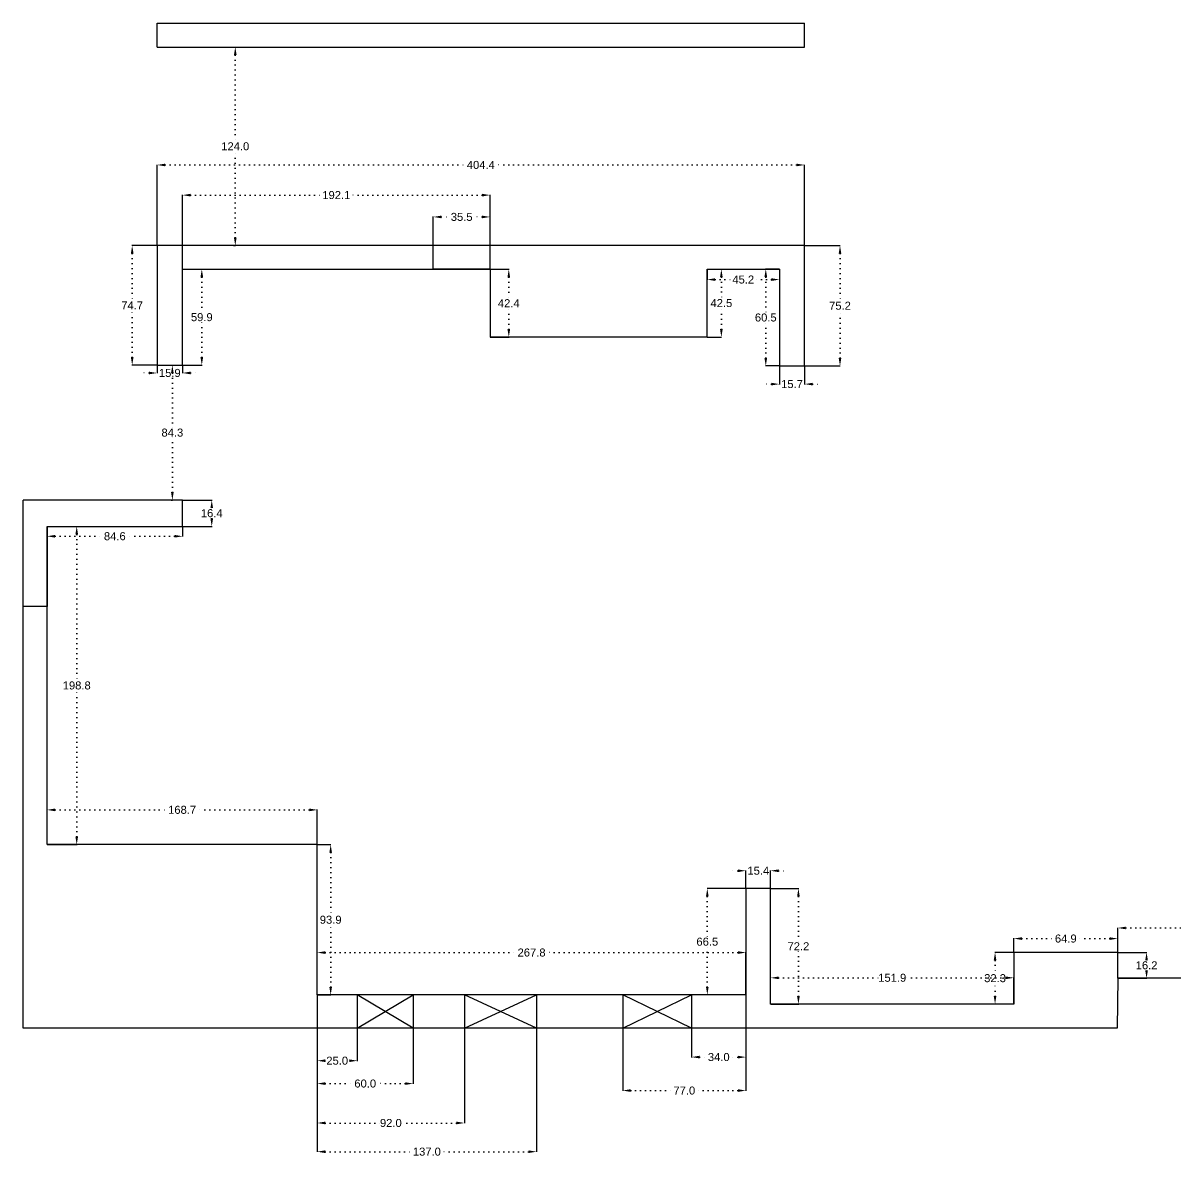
# Model space of a CAD drawing. Header units: inches. Extents: x 187 to 6023, y -2277 to 3057.
# Drawn here: x 1845 to 2565, y -841 to -133 of the extents above; entities that cross this region are included whole.
import ezdxf

# ---------------------------------------------------------------- set-up
doc = ezdxf.new("R2010")
doc.units = ezdxf.units.IN
doc.header["$MEASUREMENT"] = 0
doc.linetypes.add('ACAD_ISO07W100', pattern=[3, 0, -3])
doc.styles.get("Standard").update_dxf_attribs({"font": 'arial.ttf'})
doc.dimstyles.get("Standard").update_dxf_attribs({"dimtxt": 5, "dimasz": 5, "dimexe": 0.18, "dimexo": 0.0625, "dimgap": 0.09, "dimtad": 0, "dimtih": 1, "dimtoh": 1, "dimdec": 1, "dimzin": 0, "dimdsep": 46, "dimtxsty": 'Standard', "dimcen": 0.09, "dimadec": 0, "dimazin": 0, "dimtfac": 1, "dimtdec": 1, "dimtofl": 0, "dimtmove": 0, "dimatfit": 3, "dimfxl": 1, "dimtolj": 1, "dimtzin": 0, "dimarcsym": 0})

# ---------------------------------------------------------------- blocks, each defined once
blk = doc.blocks.new('*D1')
at = {"color": 0, "lineweight": -2, "transparency": 16777216}
for p, q in [((2333.59, -271.54), (2355.84, -271.54)), ((2333.59, -346.74), (2355.84, -346.74))]:
    blk.add_line(p, q, dxfattribs=at)
at = {"color": 0, "linetype": 'ACAD_ISO07W100', "lineweight": -2, "transparency": 16777216}
for p, q in [((2355.66, -276.54), (2355.66, -306.5)), ((2355.66, -341.74), (2355.66, -311.79))]:
    blk.add_line(p, q, dxfattribs=at)
at = {"color": 0, "transparency": 16777216}
for points in [[(2354.83, -276.54), (2356.49, -276.54), (2355.66, -271.54)], [(2354.83, -341.74), (2356.49, -341.74), (2355.66, -346.74)]]:
    blk.add_solid(points, dxfattribs=at)
at = {"layer": 'Defpoints', "color": 0, "transparency": 16777216}
for p in [(2333.53, -271.54), (2333.53, -346.74), (2355.66, -346.74)]:
    blk.add_point(p, dxfattribs=at)
at = {"color": 0, "transparency": 16777216, "insert": (2355.66, -309.14), "char_height": 5, "attachment_point": 5}
blk.add_mtext('\\A1;75.2', dxfattribs=at)
blk = doc.blocks.new('*D2')
at = {"color": 0, "lineweight": -2, "transparency": 16777216}
for p, q in [((2317.83, -346.8), (2317.83, -358.26)), ((2333.53, -346.8), (2333.53, -358.26))]:
    blk.add_line(p, q, dxfattribs=at)
at = {"color": 0, "linetype": 'ACAD_ISO07W100', "lineweight": -2, "transparency": 16777216}
for p, q in [((2312.83, -358.08), (2307.83, -358.08)), ((2338.53, -358.08), (2343.53, -358.08))]:
    blk.add_line(p, q, dxfattribs=at)
at = {"color": 0, "transparency": 16777216}
for points in [[(2312.83, -357.24), (2312.83, -358.91), (2317.83, -358.08)], [(2338.53, -357.24), (2338.53, -358.91), (2333.53, -358.08)]]:
    blk.add_solid(points, dxfattribs=at)
at = {"layer": 'Defpoints', "color": 0, "transparency": 16777216}
for p in [(2317.83, -346.74), (2333.53, -346.74), (2333.53, -358.08)]:
    blk.add_point(p, dxfattribs=at)
at = {"color": 0, "transparency": 16777216, "insert": (2325.68, -358.08), "char_height": 5, "attachment_point": 5}
blk.add_mtext('\\A1;15.7', dxfattribs=at)
blk = doc.blocks.new('*D3')
at = {"color": 0, "lineweight": -2, "transparency": 16777216}
for p, q in [((2317.77, -286.24), (2309.12, -286.24)), ((2317.77, -346.74), (2309.12, -346.74))]:
    blk.add_line(p, q, dxfattribs=at)
at = {"color": 0, "linetype": 'ACAD_ISO07W100', "lineweight": -2, "transparency": 16777216}
for p, q in [((2309.3, -291.24), (2309.3, -313.85)), ((2309.3, -341.74), (2309.3, -319.14))]:
    blk.add_line(p, q, dxfattribs=at)
at = {"color": 0, "transparency": 16777216}
for points in [[(2308.47, -291.24), (2310.13, -291.24), (2309.3, -286.24)], [(2308.47, -341.74), (2310.13, -341.74), (2309.3, -346.74)]]:
    blk.add_solid(points, dxfattribs=at)
at = {"layer": 'Defpoints', "color": 0, "transparency": 16777216}
for p in [(2317.83, -286.24), (2309.3, -346.74), (2317.83, -346.74)]:
    blk.add_point(p, dxfattribs=at)
at = {"color": 0, "transparency": 16777216, "insert": (2309.3, -316.49), "char_height": 5, "attachment_point": 5}
blk.add_mtext('\\A1;60.5', dxfattribs=at)
blk = doc.blocks.new('*D4')
at = {"color": 0, "lineweight": -2, "transparency": 16777216}
for p, q in [((2272.63, -286.3), (2272.63, -292.96)), ((2317.83, -286.3), (2317.83, -292.96))]:
    blk.add_line(p, q, dxfattribs=at)
at = {"color": 0, "linetype": 'ACAD_ISO07W100', "lineweight": -2, "transparency": 16777216}
for p, q in [((2277.63, -292.78), (2288.57, -292.78)), ((2312.83, -292.78), (2301.89, -292.78))]:
    blk.add_line(p, q, dxfattribs=at)
at = {"color": 0, "transparency": 16777216}
for points in [[(2277.63, -291.95), (2277.63, -293.62), (2272.63, -292.78)], [(2312.83, -291.95), (2312.83, -293.62), (2317.83, -292.78)]]:
    blk.add_solid(points, dxfattribs=at)
at = {"layer": 'Defpoints', "color": 0, "transparency": 16777216}
for p in [(2272.63, -286.24), (2317.83, -286.24), (2272.63, -292.78)]:
    blk.add_point(p, dxfattribs=at)
at = {"color": 0, "transparency": 16777216, "insert": (2295.23, -292.78), "char_height": 5, "attachment_point": 5}
blk.add_mtext('\\A1;45.2', dxfattribs=at)
blk = doc.blocks.new('*D5')
at = {"color": 0, "lineweight": -2, "transparency": 16777216}
for p, q in [((2272.69, -286.24), (2281.75, -286.24)), ((2272.69, -328.74), (2281.75, -328.74))]:
    blk.add_line(p, q, dxfattribs=at)
at = {"color": 0, "linetype": 'ACAD_ISO07W100', "lineweight": -2, "transparency": 16777216}
for p, q in [((2281.57, -291.24), (2281.57, -304.85)), ((2281.57, -323.74), (2281.57, -310.14))]:
    blk.add_line(p, q, dxfattribs=at)
at = {"color": 0, "transparency": 16777216}
for points in [[(2280.73, -291.24), (2282.4, -291.24), (2281.57, -286.24)], [(2280.73, -323.74), (2282.4, -323.74), (2281.57, -328.74)]]:
    blk.add_solid(points, dxfattribs=at)
at = {"layer": 'Defpoints', "color": 0, "transparency": 16777216}
for p in [(2272.63, -286.24), (2281.57, -286.24), (2272.63, -328.74)]:
    blk.add_point(p, dxfattribs=at)
at = {"color": 0, "transparency": 16777216, "insert": (2281.57, -307.49), "char_height": 5, "attachment_point": 5}
blk.add_mtext('\\A1;42.5', dxfattribs=at)
blk = doc.blocks.new('*D6')
at = {"color": 0, "lineweight": -2, "transparency": 16777216}
for p, q in [((2137.19, -286.34), (2148.98, -286.34)), ((2137.19, -328.74), (2148.98, -328.74))]:
    blk.add_line(p, q, dxfattribs=at)
at = {"color": 0, "linetype": 'ACAD_ISO07W100', "lineweight": -2, "transparency": 16777216}
for p, q in [((2148.8, -291.34), (2148.8, -304.94)), ((2148.8, -323.74), (2148.8, -310.14))]:
    blk.add_line(p, q, dxfattribs=at)
at = {"color": 0, "transparency": 16777216}
for points in [[(2147.96, -291.34), (2149.63, -291.34), (2148.8, -286.34)], [(2147.96, -323.74), (2149.63, -323.74), (2148.8, -328.74)]]:
    blk.add_solid(points, dxfattribs=at)
at = {"layer": 'Defpoints', "color": 0, "transparency": 16777216}
for p in [(2137.13, -286.34), (2148.8, -286.34), (2137.13, -328.74)]:
    blk.add_point(p, dxfattribs=at)
at = {"color": 0, "transparency": 16777216, "insert": (2148.8, -307.54), "char_height": 5, "attachment_point": 5}
blk.add_mtext('\\A1;42.4', dxfattribs=at)
blk = doc.blocks.new('*D7')
at = {"color": 0, "lineweight": -2, "transparency": 16777216}
for p, q in [((2101.63, -286.28), (2101.63, -253.47)), ((2137.13, -286.28), (2137.13, -253.47))]:
    blk.add_line(p, q, dxfattribs=at)
at = {"color": 0, "linetype": 'ACAD_ISO07W100', "lineweight": -2, "transparency": 16777216}
for p, q in [((2106.63, -253.65), (2112.78, -253.65)), ((2132.13, -253.65), (2125.98, -253.65))]:
    blk.add_line(p, q, dxfattribs=at)
at = {"color": 0, "transparency": 16777216}
for points in [[(2106.63, -252.82), (2106.63, -254.48), (2101.63, -253.65)], [(2132.13, -252.82), (2132.13, -254.48), (2137.13, -253.65)]]:
    blk.add_solid(points, dxfattribs=at)
at = {"layer": 'Defpoints', "color": 0, "transparency": 16777216}
for p in [(2137.13, -253.65), (2101.63, -286.34), (2137.13, -286.34)]:
    blk.add_point(p, dxfattribs=at)
at = {"color": 0, "transparency": 16777216, "insert": (2119.38, -253.65), "char_height": 5, "attachment_point": 5}
blk.add_mtext('\\A1;35.5', dxfattribs=at)
blk = doc.blocks.new('*D8')
at = {"color": 0, "lineweight": -2, "transparency": 16777216}
for p, q in [((1945.03, -286.28), (1945.03, -239.84)), ((2137.13, -286.28), (2137.13, -239.84))]:
    blk.add_line(p, q, dxfattribs=at)
at = {"color": 0, "linetype": 'ACAD_ISO07W100', "lineweight": -2, "transparency": 16777216}
for p, q in [((1950.03, -240.02), (2033.27, -240.02)), ((2132.13, -240.02), (2048.89, -240.02))]:
    blk.add_line(p, q, dxfattribs=at)
at = {"color": 0, "transparency": 16777216}
for points in [[(1950.03, -239.19), (1950.03, -240.86), (1945.03, -240.02)], [(2132.13, -239.19), (2132.13, -240.86), (2137.13, -240.02)]]:
    blk.add_solid(points, dxfattribs=at)
at = {"layer": 'Defpoints', "color": 0, "transparency": 16777216}
for p in [(1945.03, -240.02), (1945.03, -286.34), (2137.13, -286.34)]:
    blk.add_point(p, dxfattribs=at)
at = {"color": 0, "transparency": 16777216, "insert": (2041.08, -240.02), "char_height": 5, "attachment_point": 5}
blk.add_mtext('\\A1;192.1', dxfattribs=at)
blk = doc.blocks.new('*D9')
at = {"color": 0, "lineweight": -2, "transparency": 16777216}
for p, q in [((1945.09, -286.34), (1957.24, -286.34)), ((1945.09, -346.24), (1957.24, -346.24))]:
    blk.add_line(p, q, dxfattribs=at)
at = {"color": 0, "linetype": 'ACAD_ISO07W100', "lineweight": -2, "transparency": 16777216}
for p, q in [((1957.06, -291.34), (1957.06, -313.65)), ((1957.06, -341.24), (1957.06, -318.94))]:
    blk.add_line(p, q, dxfattribs=at)
at = {"color": 0, "transparency": 16777216}
for points in [[(1956.23, -291.34), (1957.9, -291.34), (1957.06, -286.34)], [(1956.23, -341.24), (1957.9, -341.24), (1957.06, -346.24)]]:
    blk.add_solid(points, dxfattribs=at)
at = {"layer": 'Defpoints', "color": 0, "transparency": 16777216}
for p in [(1945.03, -286.34), (1957.06, -286.34), (1945.03, -346.24)]:
    blk.add_point(p, dxfattribs=at)
at = {"color": 0, "transparency": 16777216, "insert": (1957.06, -316.29), "char_height": 5, "attachment_point": 5}
blk.add_mtext('\\A1;59.9', dxfattribs=at)
blk = doc.blocks.new('*D10')
at = {"color": 0, "lineweight": -2, "transparency": 16777216}
for p, q in [((1929.07, -271.54), (1913.4, -271.54)), ((1929.07, -346.24), (1913.4, -346.24))]:
    blk.add_line(p, q, dxfattribs=at)
at = {"color": 0, "linetype": 'ACAD_ISO07W100', "lineweight": -2, "transparency": 16777216}
for p, q in [((1913.58, -276.54), (1913.58, -306.3)), ((1913.58, -341.24), (1913.58, -311.48))]:
    blk.add_line(p, q, dxfattribs=at)
at = {"color": 0, "transparency": 16777216}
for points in [[(1912.75, -276.54), (1914.42, -276.54), (1913.58, -271.54)], [(1912.75, -341.24), (1914.42, -341.24), (1913.58, -346.24)]]:
    blk.add_solid(points, dxfattribs=at)
at = {"layer": 'Defpoints', "color": 0, "transparency": 16777216}
for p in [(1913.58, -271.54), (1929.13, -271.54), (1929.13, -346.24)]:
    blk.add_point(p, dxfattribs=at)
at = {"color": 0, "transparency": 16777216, "insert": (1913.58, -308.89), "char_height": 5, "attachment_point": 5}
blk.add_mtext('\\A1;74.7', dxfattribs=at)
blk = doc.blocks.new('*D11')
at = {"color": 0, "lineweight": -2, "transparency": 16777216}
for p, q in [((1976.94, -147.54), (1978.15, -147.54)), ((1976.94, -271.54), (1978.15, -271.54))]:
    blk.add_line(p, q, dxfattribs=at)
at = {"color": 0, "linetype": 'ACAD_ISO07W100', "lineweight": -2, "transparency": 16777216}
for p, q in [((1977.97, -152.54), (1977.97, -206.9)), ((1977.97, -266.54), (1977.97, -212.19))]:
    blk.add_line(p, q, dxfattribs=at)
at = {"color": 0, "transparency": 16777216}
for points in [[(1977.14, -152.54), (1978.8, -152.54), (1977.97, -147.54)], [(1977.14, -266.54), (1978.8, -266.54), (1977.97, -271.54)]]:
    blk.add_solid(points, dxfattribs=at)
at = {"layer": 'Defpoints', "color": 0, "transparency": 16777216}
for p in [(1976.88, -147.54), (1977.97, -147.54), (1976.88, -271.54)]:
    blk.add_point(p, dxfattribs=at)
at = {"color": 0, "transparency": 16777216, "insert": (1977.97, -209.54), "char_height": 5, "attachment_point": 5}
blk.add_mtext('\\A1;124.0', dxfattribs=at)
blk = doc.blocks.new('*D12')
at = {"color": 0, "lineweight": -2, "transparency": 16777216}
for p, q in [((1929.13, -271.48), (1929.13, -221.01)), ((2333.53, -271.48), (2333.53, -221.01))]:
    blk.add_line(p, q, dxfattribs=at)
at = {"color": 0, "linetype": 'ACAD_ISO07W100', "lineweight": -2, "transparency": 16777216}
for p, q in [((1934.13, -221.19), (2122.71, -221.19)), ((2328.53, -221.19), (2139.95, -221.19))]:
    blk.add_line(p, q, dxfattribs=at)
at = {"color": 0, "transparency": 16777216}
for points in [[(1934.13, -220.36), (1934.13, -222.02), (1929.13, -221.19)], [(2328.53, -220.36), (2328.53, -222.02), (2333.53, -221.19)]]:
    blk.add_solid(points, dxfattribs=at)
at = {"layer": 'Defpoints', "color": 0, "transparency": 16777216}
for p in [(2333.53, -221.19), (1929.13, -271.54), (2333.53, -271.54)]:
    blk.add_point(p, dxfattribs=at)
at = {"color": 0, "transparency": 16777216, "insert": (2131.33, -221.19), "char_height": 5, "attachment_point": 5}
blk.add_mtext('\\A1;404.4', dxfattribs=at)
blk = doc.blocks.new('*D13')
at = {"color": 0, "linetype": 'ACAD_ISO07W100', "lineweight": -2, "transparency": 16777216}
for p, q in [((1924.13, -351.13), (1919.13, -351.13)), ((1950.03, -351.13), (1955.03, -351.13))]:
    blk.add_line(p, q, dxfattribs=at)
at = {"color": 0, "lineweight": -2, "transparency": 16777216}
for p, q in [((1929.13, -346.3), (1929.13, -351.31)), ((1945.03, -346.3), (1945.03, -351.31))]:
    blk.add_line(p, q, dxfattribs=at)
at = {"color": 0, "transparency": 16777216}
for points in [[(1924.13, -350.3), (1924.13, -351.97), (1929.13, -351.13)], [(1950.03, -350.3), (1950.03, -351.97), (1945.03, -351.13)]]:
    blk.add_solid(points, dxfattribs=at)
at = {"layer": 'Defpoints', "color": 0, "transparency": 16777216}
for p in [(1929.13, -346.24), (1945.03, -346.24), (1945.03, -351.13)]:
    blk.add_point(p, dxfattribs=at)
at = {"color": 0, "transparency": 16777216, "insert": (1937.08, -351.13), "char_height": 5, "attachment_point": 5}
blk.add_mtext('\\A1;15.9', dxfattribs=at)
blk = doc.blocks.new('*D14')
at = {"color": 0, "lineweight": -2, "transparency": 16777216}
for p, q in [((1945.09, -430.54), (1963.46, -430.54)), ((1945.09, -446.94), (1963.46, -446.94))]:
    blk.add_line(p, q, dxfattribs=at)
at = {"color": 0, "linetype": 'ACAD_ISO07W100', "lineweight": -2, "transparency": 16777216}
for p, q in [((1963.28, -435.54), (1963.28, -436.1)), ((1963.28, -441.94), (1963.28, -441.39))]:
    blk.add_line(p, q, dxfattribs=at)
at = {"color": 0, "transparency": 16777216}
for points in [[(1962.45, -435.54), (1964.11, -435.54), (1963.28, -430.54)], [(1962.45, -441.94), (1964.11, -441.94), (1963.28, -446.94)]]:
    blk.add_solid(points, dxfattribs=at)
at = {"layer": 'Defpoints', "color": 0, "transparency": 16777216}
for p in [(1945.03, -430.54), (1945.03, -446.94), (1963.28, -446.94)]:
    blk.add_point(p, dxfattribs=at)
at = {"color": 0, "transparency": 16777216, "insert": (1963.28, -438.74), "char_height": 5, "attachment_point": 5}
blk.add_mtext('\\A1;16.4', dxfattribs=at)
blk = doc.blocks.new('*D15')
at = {"color": 0, "lineweight": -2, "transparency": 16777216}
for p, q in [((1937.89, -346.24), (1938.86, -346.24)), ((1937.89, -430.54), (1938.86, -430.54))]:
    blk.add_line(p, q, dxfattribs=at)
at = {"color": 0, "linetype": 'ACAD_ISO07W100', "lineweight": -2, "transparency": 16777216}
for p, q in [((1938.68, -351.24), (1938.68, -385.75)), ((1938.68, -425.54), (1938.68, -391.04))]:
    blk.add_line(p, q, dxfattribs=at)
at = {"color": 0, "transparency": 16777216}
for points in [[(1937.84, -351.24), (1939.51, -351.24), (1938.68, -346.24)], [(1937.84, -425.54), (1939.51, -425.54), (1938.68, -430.54)]]:
    blk.add_solid(points, dxfattribs=at)
at = {"layer": 'Defpoints', "color": 0, "transparency": 16777216}
for p in [(1937.83, -346.24), (1937.83, -430.54), (1938.68, -430.54)]:
    blk.add_point(p, dxfattribs=at)
at = {"color": 0, "transparency": 16777216, "insert": (1938.68, -388.39), "char_height": 5, "attachment_point": 5}
blk.add_mtext('\\A1;84.3', dxfattribs=at)
blk = doc.blocks.new('*D16')
at = {"color": 0, "lineweight": -2, "transparency": 16777216}
for p, q in [((1860.43, -447), (1860.43, -453.31)), ((1945.03, -447), (1945.03, -453.31))]:
    blk.add_line(p, q, dxfattribs=at)
at = {"color": 0, "linetype": 'ACAD_ISO07W100', "lineweight": -2, "transparency": 16777216}
for p, q in [((1865.43, -453.13), (1896.14, -453.13)), ((1940.03, -453.13), (1909.32, -453.13))]:
    blk.add_line(p, q, dxfattribs=at)
at = {"color": 0, "transparency": 16777216}
for points in [[(1865.43, -452.3), (1865.43, -453.96), (1860.43, -453.13)], [(1940.03, -452.3), (1940.03, -453.96), (1945.03, -453.13)]]:
    blk.add_solid(points, dxfattribs=at)
at = {"layer": 'Defpoints', "color": 0, "transparency": 16777216}
for p in [(1860.43, -446.94), (1945.03, -446.94), (1945.03, -453.13)]:
    blk.add_point(p, dxfattribs=at)
at = {"color": 0, "transparency": 16777216, "insert": (1902.73, -453.13), "char_height": 5, "attachment_point": 5}
blk.add_mtext('\\A1;84.6', dxfattribs=at)
blk = doc.blocks.new('*D17')
at = {"color": 0, "lineweight": -2, "transparency": 16777216}
for p, q in [((1860.49, -446.94), (1879.12, -446.94)), ((1860.49, -645.74), (1879.12, -645.74))]:
    blk.add_line(p, q, dxfattribs=at)
at = {"color": 0, "linetype": 'ACAD_ISO07W100', "lineweight": -2, "transparency": 16777216}
for p, q in [((1878.94, -451.94), (1878.94, -543.7)), ((1878.94, -640.74), (1878.94, -548.99))]:
    blk.add_line(p, q, dxfattribs=at)
at = {"color": 0, "transparency": 16777216}
for points in [[(1878.11, -451.94), (1879.78, -451.94), (1878.94, -446.94)], [(1878.11, -640.74), (1879.78, -640.74), (1878.94, -645.74)]]:
    blk.add_solid(points, dxfattribs=at)
at = {"layer": 'Defpoints', "color": 0, "transparency": 16777216}
for p in [(1860.43, -446.94), (1860.43, -645.74), (1878.94, -645.74)]:
    blk.add_point(p, dxfattribs=at)
at = {"color": 0, "transparency": 16777216, "insert": (1878.94, -546.34), "char_height": 5, "attachment_point": 5}
blk.add_mtext('\\A1;198.8', dxfattribs=at)
blk = doc.blocks.new('*D18')
at = {"color": 0, "lineweight": -2, "transparency": 16777216}
for p, q in [((1860.43, -645.68), (1860.43, -623.86)), ((2029.13, -645.68), (2029.13, -623.86))]:
    blk.add_line(p, q, dxfattribs=at)
at = {"color": 0, "linetype": 'ACAD_ISO07W100', "lineweight": -2, "transparency": 16777216}
for p, q in [((1865.43, -624.04), (1936.49, -624.04)), ((2024.13, -624.04), (1953.07, -624.04))]:
    blk.add_line(p, q, dxfattribs=at)
at = {"color": 0, "transparency": 16777216}
for points in [[(1865.43, -623.21), (1865.43, -624.88), (1860.43, -624.04)], [(2024.13, -623.21), (2024.13, -624.88), (2029.13, -624.04)]]:
    blk.add_solid(points, dxfattribs=at)
at = {"layer": 'Defpoints', "color": 0, "transparency": 16777216}
for p in [(2029.13, -624.04), (1860.43, -645.74), (2029.13, -645.74)]:
    blk.add_point(p, dxfattribs=at)
at = {"color": 0, "transparency": 16777216, "insert": (1944.78, -624.04), "char_height": 5, "attachment_point": 5}
blk.add_mtext('\\A1;168.7', dxfattribs=at)
blk = doc.blocks.new('*D19')
at = {"color": 0, "lineweight": -2, "transparency": 16777216}
for p, q in [((2029.19, -645.74), (2037.74, -645.74)), ((2029.19, -739.64), (2037.74, -739.64))]:
    blk.add_line(p, q, dxfattribs=at)
at = {"color": 0, "linetype": 'ACAD_ISO07W100', "lineweight": -2, "transparency": 16777216}
for p, q in [((2037.56, -650.74), (2037.56, -690.05)), ((2037.56, -734.64), (2037.56, -695.34))]:
    blk.add_line(p, q, dxfattribs=at)
at = {"color": 0, "transparency": 16777216}
for points in [[(2036.72, -650.74), (2038.39, -650.74), (2037.56, -645.74)], [(2036.72, -734.64), (2038.39, -734.64), (2037.56, -739.64)]]:
    blk.add_solid(points, dxfattribs=at)
at = {"layer": 'Defpoints', "color": 0, "transparency": 16777216}
for p in [(2029.13, -645.74), (2037.56, -645.74), (2029.13, -739.64)]:
    blk.add_point(p, dxfattribs=at)
at = {"color": 0, "transparency": 16777216, "insert": (2037.56, -692.69), "char_height": 5, "attachment_point": 5}
blk.add_mtext('\\A1;93.9', dxfattribs=at)
blk = doc.blocks.new('*D20')
at = {"color": 0, "lineweight": -2, "transparency": 16777216}
for p, q in [((2029.13, -739.58), (2029.13, -712.99)), ((2296.93, -739.58), (2296.93, -712.99))]:
    blk.add_line(p, q, dxfattribs=at)
at = {"color": 0, "linetype": 'ACAD_ISO07W100', "lineweight": -2, "transparency": 16777216}
for p, q in [((2034.13, -713.17), (2154.46, -713.17)), ((2291.93, -713.17), (2171.6, -713.17))]:
    blk.add_line(p, q, dxfattribs=at)
at = {"color": 0, "transparency": 16777216}
for points in [[(2034.13, -712.34), (2034.13, -714), (2029.13, -713.17)], [(2291.93, -712.34), (2291.93, -714), (2296.93, -713.17)]]:
    blk.add_solid(points, dxfattribs=at)
at = {"layer": 'Defpoints', "color": 0, "transparency": 16777216}
for p in [(2296.93, -713.17), (2029.13, -739.64), (2296.93, -739.64)]:
    blk.add_point(p, dxfattribs=at)
at = {"color": 0, "transparency": 16777216, "insert": (2163.03, -713.17), "char_height": 5, "attachment_point": 5}
blk.add_mtext('\\A1;267.8', dxfattribs=at)
blk = doc.blocks.new('*D21')
at = {"color": 0, "lineweight": -2, "transparency": 16777216}
for p, q in [((2296.87, -673.14), (2272.6, -673.14)), ((2296.87, -739.64), (2272.6, -739.64))]:
    blk.add_line(p, q, dxfattribs=at)
at = {"color": 0, "linetype": 'ACAD_ISO07W100', "lineweight": -2, "transparency": 16777216}
for p, q in [((2272.78, -678.14), (2272.78, -703.75)), ((2272.78, -734.64), (2272.78, -709.04))]:
    blk.add_line(p, q, dxfattribs=at)
at = {"color": 0, "transparency": 16777216}
for points in [[(2271.95, -678.14), (2273.61, -678.14), (2272.78, -673.14)], [(2271.95, -734.64), (2273.61, -734.64), (2272.78, -739.64)]]:
    blk.add_solid(points, dxfattribs=at)
at = {"layer": 'Defpoints', "color": 0, "transparency": 16777216}
for p in [(2272.78, -673.14), (2296.93, -673.14), (2296.93, -739.64)]:
    blk.add_point(p, dxfattribs=at)
at = {"color": 0, "transparency": 16777216, "insert": (2272.78, -706.39), "char_height": 5, "attachment_point": 5}
blk.add_mtext('\\A1;66.5', dxfattribs=at)
blk = doc.blocks.new('*D22')
at = {"color": 0, "linetype": 'ACAD_ISO07W100', "lineweight": -2, "transparency": 16777216}
for p, q in [((2291.93, -662.06), (2286.93, -662.06)), ((2317.33, -662.06), (2322.33, -662.06))]:
    blk.add_line(p, q, dxfattribs=at)
at = {"color": 0, "lineweight": -2, "transparency": 16777216}
for p, q in [((2296.93, -673.08), (2296.93, -661.88)), ((2312.33, -673.08), (2312.33, -661.88))]:
    blk.add_line(p, q, dxfattribs=at)
at = {"color": 0, "transparency": 16777216}
for points in [[(2291.93, -661.23), (2291.93, -662.9), (2296.93, -662.06)], [(2317.33, -661.23), (2317.33, -662.9), (2312.33, -662.06)]]:
    blk.add_solid(points, dxfattribs=at)
at = {"layer": 'Defpoints', "color": 0, "transparency": 16777216}
for p in [(2312.33, -662.06), (2296.93, -673.14), (2312.33, -673.14)]:
    blk.add_point(p, dxfattribs=at)
at = {"color": 0, "transparency": 16777216, "insert": (2304.63, -662.06), "char_height": 5, "attachment_point": 5}
blk.add_mtext('\\A1;15.4', dxfattribs=at)
blk = doc.blocks.new('*D23')
at = {"color": 0, "lineweight": -2, "transparency": 16777216}
for p, q in [((2312.39, -673.14), (2329.86, -673.14)), ((2312.39, -745.34), (2329.86, -745.34))]:
    blk.add_line(p, q, dxfattribs=at)
at = {"color": 0, "linetype": 'ACAD_ISO07W100', "lineweight": -2, "transparency": 16777216}
for p, q in [((2329.68, -678.14), (2329.68, -706.64)), ((2329.68, -740.34), (2329.68, -711.84))]:
    blk.add_line(p, q, dxfattribs=at)
at = {"color": 0, "transparency": 16777216}
for points in [[(2328.85, -678.14), (2330.52, -678.14), (2329.68, -673.14)], [(2328.85, -740.34), (2330.52, -740.34), (2329.68, -745.34)]]:
    blk.add_solid(points, dxfattribs=at)
at = {"layer": 'Defpoints', "color": 0, "transparency": 16777216}
for p in [(2312.33, -673.14), (2312.33, -745.34), (2329.68, -745.34)]:
    blk.add_point(p, dxfattribs=at)
at = {"color": 0, "transparency": 16777216, "insert": (2329.68, -709.24), "char_height": 5, "attachment_point": 5}
blk.add_mtext('\\A1;72.2', dxfattribs=at)
blk = doc.blocks.new('*D24')
at = {"color": 0, "lineweight": -2, "transparency": 16777216}
for p, q in [((2029.13, -739.7), (2029.13, -780.91)), ((2054.13, -739.7), (2054.13, -780.91))]:
    blk.add_line(p, q, dxfattribs=at)
at = {"color": 0, "linetype": 'ACAD_ISO07W100', "lineweight": -2, "transparency": 16777216}
for p, q in [((2034.13, -780.73), (2035.01, -780.73)), ((2049.13, -780.73), (2048.25, -780.73))]:
    blk.add_line(p, q, dxfattribs=at)
at = {"color": 0, "transparency": 16777216}
for points in [[(2034.13, -779.89), (2034.13, -781.56), (2029.13, -780.73)], [(2049.13, -779.89), (2049.13, -781.56), (2054.13, -780.73)]]:
    blk.add_solid(points, dxfattribs=at)
at = {"layer": 'Defpoints', "color": 0, "transparency": 16777216}
for p in [(2029.13, -739.64), (2054.13, -739.64), (2054.13, -780.73)]:
    blk.add_point(p, dxfattribs=at)
at = {"color": 0, "transparency": 16777216, "insert": (2041.63, -780.73), "char_height": 5, "attachment_point": 5}
blk.add_mtext('\\A1;25.0', dxfattribs=at)
blk = doc.blocks.new('*D25')
at = {"color": 0, "lineweight": -2, "transparency": 16777216}
for p, q in [((2029.13, -760.37), (2029.13, -795.18)), ((2089.13, -760.4), (2089.13, -795.18))]:
    blk.add_line(p, q, dxfattribs=at)
at = {"color": 0, "linetype": 'ACAD_ISO07W100', "lineweight": -2, "transparency": 16777216}
for p, q in [((2034.13, -795), (2052.54, -795)), ((2084.13, -795), (2065.72, -795))]:
    blk.add_line(p, q, dxfattribs=at)
at = {"color": 0, "transparency": 16777216}
for points in [[(2034.13, -794.17), (2034.13, -795.83), (2029.13, -795)], [(2084.13, -794.17), (2084.13, -795.83), (2089.13, -795)]]:
    blk.add_solid(points, dxfattribs=at)
at = {"layer": 'Defpoints', "color": 0, "transparency": 16777216}
for p in [(2029.13, -760.31), (2089.13, -760.34), (2089.13, -795)]:
    blk.add_point(p, dxfattribs=at)
at = {"color": 0, "transparency": 16777216, "insert": (2059.13, -795), "char_height": 5, "attachment_point": 5}
blk.add_mtext('\\A1;60.0', dxfattribs=at)
blk = doc.blocks.new('*D26')
at = {"color": 0, "lineweight": -2, "transparency": 16777216}
for p, q in [((2029.13, -760.4), (2029.13, -819.81)), ((2121.13, -760.4), (2121.13, -819.81))]:
    blk.add_line(p, q, dxfattribs=at)
at = {"color": 0, "linetype": 'ACAD_ISO07W100', "lineweight": -2, "transparency": 16777216}
for p, q in [((2034.13, -819.63), (2068.55, -819.63)), ((2116.13, -819.63), (2081.7, -819.63))]:
    blk.add_line(p, q, dxfattribs=at)
at = {"color": 0, "transparency": 16777216}
for points in [[(2034.13, -818.79), (2034.13, -820.46), (2029.13, -819.63)], [(2116.13, -818.79), (2116.13, -820.46), (2121.13, -819.63)]]:
    blk.add_solid(points, dxfattribs=at)
at = {"layer": 'Defpoints', "color": 0, "transparency": 16777216}
for p in [(2029.13, -760.34), (2121.13, -760.34), (2121.13, -819.63)]:
    blk.add_point(p, dxfattribs=at)
at = {"color": 0, "transparency": 16777216, "insert": (2075.13, -819.63), "char_height": 5, "attachment_point": 5}
blk.add_mtext('\\A1;92.0', dxfattribs=at)
blk = doc.blocks.new('*D27')
at = {"color": 0, "lineweight": -2, "transparency": 16777216}
for p, q in [((2029.13, -760.37), (2029.13, -837.73)), ((2166.13, -760.37), (2166.13, -837.73))]:
    blk.add_line(p, q, dxfattribs=at)
at = {"color": 0, "linetype": 'ACAD_ISO07W100', "lineweight": -2, "transparency": 16777216}
for p, q in [((2034.13, -837.55), (2089.35, -837.55)), ((2161.13, -837.55), (2105.91, -837.55))]:
    blk.add_line(p, q, dxfattribs=at)
at = {"color": 0, "transparency": 16777216}
for points in [[(2034.13, -836.72), (2034.13, -838.39), (2029.13, -837.55)], [(2161.13, -836.72), (2161.13, -838.39), (2166.13, -837.55)]]:
    blk.add_solid(points, dxfattribs=at)
at = {"layer": 'Defpoints', "color": 0, "transparency": 16777216}
for p in [(2029.13, -760.31), (2166.13, -760.31), (2166.13, -837.55)]:
    blk.add_point(p, dxfattribs=at)
at = {"color": 0, "transparency": 16777216, "insert": (2097.63, -837.55), "char_height": 5, "attachment_point": 5}
blk.add_mtext('\\A1;137.0', dxfattribs=at)
blk = doc.blocks.new('*D28')
at = {"color": 0, "lineweight": -2, "transparency": 16777216}
for p, q in [((2262.93, -739.7), (2262.93, -778.64)), ((2296.93, -739.7), (2296.93, -778.64))]:
    blk.add_line(p, q, dxfattribs=at)
at = {"color": 0, "linetype": 'ACAD_ISO07W100', "lineweight": -2, "transparency": 16777216}
for p, q in [((2267.93, -778.46), (2273.36, -778.46)), ((2291.93, -778.46), (2286.5, -778.46))]:
    blk.add_line(p, q, dxfattribs=at)
at = {"color": 0, "transparency": 16777216}
for points in [[(2267.93, -777.63), (2267.93, -779.3), (2262.93, -778.46)], [(2291.93, -777.63), (2291.93, -779.3), (2296.93, -778.46)]]:
    blk.add_solid(points, dxfattribs=at)
at = {"layer": 'Defpoints', "color": 0, "transparency": 16777216}
for p in [(2262.93, -739.64), (2296.93, -739.64), (2262.93, -778.46)]:
    blk.add_point(p, dxfattribs=at)
at = {"color": 0, "transparency": 16777216, "insert": (2279.93, -778.46), "char_height": 5, "attachment_point": 5}
blk.add_mtext('\\A1;34.0', dxfattribs=at)
blk = doc.blocks.new('*D29')
at = {"color": 0, "lineweight": -2, "transparency": 16777216}
for p, q in [((2219.93, -739.7), (2219.93, -799.56)), ((2296.93, -739.7), (2296.93, -799.56))]:
    blk.add_line(p, q, dxfattribs=at)
at = {"color": 0, "linetype": 'ACAD_ISO07W100', "lineweight": -2, "transparency": 16777216}
for p, q in [((2224.93, -799.38), (2251.87, -799.38)), ((2291.93, -799.38), (2264.98, -799.38))]:
    blk.add_line(p, q, dxfattribs=at)
at = {"color": 0, "transparency": 16777216}
for points in [[(2224.93, -798.54), (2224.93, -800.21), (2219.93, -799.38)], [(2291.93, -798.54), (2291.93, -800.21), (2296.93, -799.38)]]:
    blk.add_solid(points, dxfattribs=at)
at = {"layer": 'Defpoints', "color": 0, "transparency": 16777216}
for p in [(2219.93, -739.64), (2296.93, -739.64), (2219.93, -799.38)]:
    blk.add_point(p, dxfattribs=at)
at = {"color": 0, "transparency": 16777216, "insert": (2258.43, -799.38), "char_height": 5, "attachment_point": 5}
blk.add_mtext('\\A1;77.0', dxfattribs=at)
blk = doc.blocks.new('*D30')
at = {"color": 0, "lineweight": -2, "transparency": 16777216}
for p, q in [((2312.33, -745.28), (2312.33, -728.76)), ((2464.23, -745.28), (2464.23, -728.76))]:
    blk.add_line(p, q, dxfattribs=at)
at = {"color": 0, "linetype": 'ACAD_ISO07W100', "lineweight": -2, "transparency": 16777216}
for p, q in [((2317.33, -728.94), (2379.98, -728.94)), ((2459.23, -728.94), (2396.58, -728.94))]:
    blk.add_line(p, q, dxfattribs=at)
at = {"color": 0, "transparency": 16777216}
for points in [[(2317.33, -728.11), (2317.33, -729.77), (2312.33, -728.94)], [(2459.23, -728.11), (2459.23, -729.77), (2464.23, -728.94)]]:
    blk.add_solid(points, dxfattribs=at)
at = {"layer": 'Defpoints', "color": 0, "transparency": 16777216}
for p in [(2464.23, -728.94), (2312.33, -745.34), (2464.23, -745.34)]:
    blk.add_point(p, dxfattribs=at)
at = {"color": 0, "transparency": 16777216, "insert": (2388.28, -728.94), "char_height": 5, "attachment_point": 5}
blk.add_mtext('\\A1;151.9', dxfattribs=at)
blk = doc.blocks.new('*D31')
at = {"color": 0, "lineweight": -2, "transparency": 16777216}
for p, q in [((2464.23, -712.98), (2464.23, -704.26)), ((2529.13, -729.18), (2529.13, -704.26))]:
    blk.add_line(p, q, dxfattribs=at)
at = {"color": 0, "linetype": 'ACAD_ISO07W100', "lineweight": -2, "transparency": 16777216}
for p, q in [((2469.23, -704.44), (2490.08, -704.44)), ((2524.13, -704.44), (2503.28, -704.44))]:
    blk.add_line(p, q, dxfattribs=at)
at = {"color": 0, "transparency": 16777216}
for points in [[(2469.23, -703.61), (2469.23, -705.27), (2464.23, -704.44)], [(2524.13, -703.61), (2524.13, -705.27), (2529.13, -704.44)]]:
    blk.add_solid(points, dxfattribs=at)
at = {"layer": 'Defpoints', "color": 0, "transparency": 16777216}
for p in [(2529.13, -704.44), (2464.23, -713.04), (2529.13, -729.24)]:
    blk.add_point(p, dxfattribs=at)
at = {"color": 0, "transparency": 16777216, "insert": (2496.68, -704.44), "char_height": 5, "attachment_point": 5}
blk.add_mtext('\\A1;64.9', dxfattribs=at)
blk = doc.blocks.new('*D32')
at = {"color": 0, "lineweight": -2, "transparency": 16777216}
for p, q in [((2464.17, -713.04), (2452.32, -713.04)), ((2464.17, -745.34), (2452.32, -745.34))]:
    blk.add_line(p, q, dxfattribs=at)
at = {"color": 0, "linetype": 'ACAD_ISO07W100', "lineweight": -2, "transparency": 16777216}
for p, q in [((2452.5, -718.04), (2452.5, -726.55)), ((2452.5, -740.34), (2452.5, -731.84))]:
    blk.add_line(p, q, dxfattribs=at)
at = {"color": 0, "transparency": 16777216}
for points in [[(2451.66, -718.04), (2453.33, -718.04), (2452.5, -713.04)], [(2451.66, -740.34), (2453.33, -740.34), (2452.5, -745.34)]]:
    blk.add_solid(points, dxfattribs=at)
at = {"layer": 'Defpoints', "color": 0, "transparency": 16777216}
for p in [(2452.5, -713.04), (2464.23, -713.04), (2464.23, -745.34)]:
    blk.add_point(p, dxfattribs=at)
at = {"color": 0, "transparency": 16777216, "insert": (2452.5, -729.19), "char_height": 5, "attachment_point": 5}
blk.add_mtext('\\A1;32.3', dxfattribs=at)
blk = doc.blocks.new('*D33')
at = {"color": 0, "lineweight": -2, "transparency": 16777216}
for p, q in [((2529.13, -729.18), (2529.13, -697.63)), ((2802.23, -729.18), (2802.23, -697.63))]:
    blk.add_line(p, q, dxfattribs=at)
at = {"color": 0, "linetype": 'ACAD_ISO07W100', "lineweight": -2, "transparency": 16777216}
for p, q in [((2534.13, -697.81), (2657.59, -697.81)), ((2797.23, -697.81), (2673.77, -697.81))]:
    blk.add_line(p, q, dxfattribs=at)
at = {"color": 0, "transparency": 16777216}
for points in [[(2534.13, -696.97), (2534.13, -698.64), (2529.13, -697.81)], [(2797.23, -696.97), (2797.23, -698.64), (2802.23, -697.81)]]:
    blk.add_solid(points, dxfattribs=at)
at = {"layer": 'Defpoints', "color": 0, "transparency": 16777216}
for p in [(2802.23, -697.81), (2529.13, -729.24), (2802.23, -729.24)]:
    blk.add_point(p, dxfattribs=at)
at = {"color": 0, "transparency": 16777216, "insert": (2665.68, -697.81), "char_height": 5, "attachment_point": 5}
blk.add_mtext('\\A1;273.1', dxfattribs=at)
blk = doc.blocks.new('*D34')
at = {"color": 0, "lineweight": -2, "transparency": 16777216}
for p, q in [((2529.19, -713.04), (2547.31, -713.04)), ((2529.19, -729.24), (2547.31, -729.24))]:
    blk.add_line(p, q, dxfattribs=at)
at = {"color": 0, "linetype": 'ACAD_ISO07W100', "lineweight": -2, "transparency": 16777216}
for p, q in [((2547.13, -718.04), (2547.13, -718.5)), ((2547.13, -724.24), (2547.13, -723.79))]:
    blk.add_line(p, q, dxfattribs=at)
at = {"color": 0, "transparency": 16777216}
for points in [[(2546.3, -718.04), (2547.97, -718.04), (2547.13, -713.04)], [(2546.3, -724.24), (2547.97, -724.24), (2547.13, -729.24)]]:
    blk.add_solid(points, dxfattribs=at)
at = {"layer": 'Defpoints', "color": 0, "transparency": 16777216}
for p in [(2529.13, -713.04), (2547.13, -713.04), (2529.13, -729.24)]:
    blk.add_point(p, dxfattribs=at)
at = {"color": 0, "transparency": 16777216, "insert": (2547.13, -721.14), "char_height": 5, "attachment_point": 5}
blk.add_mtext('\\A1;16.2', dxfattribs=at)

msp = doc.modelspace()

# ---------------------------------------------------------------- linework, layer by layer
for p, q in [((1929.13, -132.54), (2333.53, -132.54)), ((1929.13, -147.54), (1929.13, -132.54)), ((2333.53, -147.54), (2333.53, -132.54)), ((1929.13, -147.54), (2333.53, -147.54)), ((2333.53, -271.54), (1929.13, -271.54)), ((1929.13, -271.54), (1929.13, -346.24)), ((2101.63, -286.34), (2101.63, -271.54)), ((2333.53, -346.74), (2333.53, -271.54)), ((1945.03, -346.24), (1945.03, -286.34)), ((1945.03, -286.34), (2137.13, -286.34)), ((2137.13, -286.34), (2101.63, -286.34)), ((2137.13, -286.34), (2137.13, -328.74)), ((2272.63, -328.74), (2272.63, -286.24)), ((2272.63, -286.24), (2317.83, -286.24)), ((2317.83, -286.24), (2317.83, -346.74)), ((2272.63, -328.74), (2137.13, -328.74)), ((1929.13, -346.24), (1930.63, -346.24)), ((1930.63, -346.24), (1945.03, -346.24)), ((2317.83, -346.74), (2333.53, -346.74)), ((1945.03, -430.54), (1845.43, -430.54)), ((1845.43, -760.34), (1845.43, -430.54)), ((1945.03, -446.94), (1945.03, -430.54)), ((1860.43, -645.74), (1860.43, -446.94)), ((1860.43, -446.94), (1945.03, -446.94)), ((1860.43, -446.94), (1860.43, -496.94)), ((1860.43, -496.94), (1845.43, -496.94)), ((2029.13, -645.74), (1860.43, -645.74)), ((2029.13, -739.64), (2029.13, -645.74)), ((2312.33, -673.14), (2296.93, -673.14)), ((2296.93, -673.14), (2296.93, -739.64)), ((2312.33, -745.34), (2312.33, -673.14)), ((2528.53, -713.04), (2464.23, -713.04)), ((2464.23, -713.04), (2464.23, -745.34)), ((2529.13, -713.04), (2464.23, -713.04)), ((2464.23, -713.04), (2464.23, -745.34)), ((2529.13, -729.24), (2529.13, -713.04)), ((2529.13, -729.24), (2528.83, -760.34)), ((2802.23, -729.24), (2529.13, -729.24)), ((2296.93, -739.64), (2029.13, -739.64)), ((2054.13, -739.64), (2054.13, -760.34)), ((2089.13, -760.34), (2054.13, -739.64)), ((2054.13, -760.34), (2089.13, -739.64)), ((2089.13, -739.64), (2089.13, -760.34)), ((2121.13, -739.64), (2121.13, -760.34)), ((2166.13, -760.34), (2121.13, -739.64)), ((2121.13, -760.34), (2166.13, -739.64)), ((2166.13, -739.64), (2166.13, -760.34)), ((2296.93, -739.64), (2219.93, -739.64)), ((2219.93, -739.64), (2219.93, -760.34)), ((2219.93, -760.34), (2262.93, -739.64)), ((2262.93, -760.34), (2219.93, -739.64)), ((2296.93, -739.64), (2262.93, -739.64)), ((2262.93, -739.64), (2262.93, -760.34)), ((2464.23, -745.34), (2312.33, -745.34)), ((2464.23, -745.34), (2313.03, -745.34)), ((2528.83, -760.34), (1845.43, -760.34))]:
    msp.add_line(p, q)

# ---------------------------------------------------------------- dimensions: what is measured, and where the dimension line sits
at = {"color": 30, "true_color": 0xf26722}
for base, p1, p2, picture, middle in [((1977.97, -147.54), (1976.88, -271.54), (1976.88, -147.54), '*D11', (1977.97, -209.54)), ((1913.58, -271.54), (1929.13, -346.24), (1929.13, -271.54), '*D10', (1913.58, -308.89)), ((2355.66, -346.74), (2333.53, -271.54), (2333.53, -346.74), '*D1', (2355.66, -309.14)), ((1957.06, -286.34), (1945.03, -346.24), (1945.03, -286.34), '*D9', (1957.06, -316.29)), ((2148.8, -286.34), (2137.13, -328.74), (2137.13, -286.34), '*D6', (2148.8, -307.54)), ((2281.57, -286.24), (2272.63, -328.74), (2272.63, -286.24), '*D5', (2281.57, -307.49)), ((2309.3, -346.74), (2317.83, -286.24), (2317.83, -346.74), '*D3', (2309.3, -316.49)), ((1938.68, -430.54), (1937.83, -346.24), (1937.83, -430.54), '*D15', (1938.68, -388.39)), ((1963.28, -446.94), (1945.03, -430.54), (1945.03, -446.94), '*D14', (1963.28, -438.74)), ((1878.94, -645.74), (1860.43, -446.94), (1860.43, -645.74), '*D17', (1878.94, -546.34)), ((2037.56, -645.74), (2029.13, -739.64), (2029.13, -645.74), '*D19', (2037.56, -692.69)), ((2272.78, -673.14), (2296.93, -739.64), (2296.93, -673.14), '*D21', (2272.78, -706.39)), ((2329.68, -745.34), (2312.33, -673.14), (2312.33, -745.34), '*D23', (2329.68, -709.24))]:
    dim = msp.add_linear_dim(base=base, p1=p1, p2=p2, angle=90, dimstyle='Standard', dxfattribs=at)
    dim.commit()
    dim.dimension.update_dxf_attribs({"geometry": picture, "text_midpoint": middle})
for base, p1, p2, picture, middle in [((2333.53, -221.19), (1929.13, -271.54), (2333.53, -271.54), '*D12', (2131.33, -221.19)), ((1945.03, -240.02), (2137.13, -286.34), (1945.03, -286.34), '*D8', (2041.08, -240.02)), ((2137.13, -253.65), (2101.63, -286.34), (2137.13, -286.34), '*D7', (2119.38, -253.65)), ((2272.63, -292.78), (2317.83, -286.24), (2272.63, -286.24), '*D4', (2295.23, -292.78)), ((1945.03, -351.13), (1929.13, -346.24), (1945.03, -346.24), '*D13', (1937.08, -351.13)), ((2333.53, -358.08), (2317.83, -346.74), (2333.53, -346.74), '*D2', (2325.68, -358.08)), ((1945.03, -453.13), (1860.43, -446.94), (1945.03, -446.94), '*D16', (1902.73, -453.13)), ((2029.13, -624.04), (1860.43, -645.74), (2029.13, -645.74), '*D18', (1944.78, -624.04)), ((2312.33, -662.06), (2296.93, -673.14), (2312.33, -673.14), '*D22', (2304.63, -662.06)), ((2529.13, -704.44), (2464.23, -713.04), (2529.13, -729.24), '*D31', (2496.68, -704.44)), ((2296.93, -713.17), (2029.13, -739.64), (2296.93, -739.64), '*D20', (2163.03, -713.17)), ((2464.23, -728.94), (2312.33, -745.34), (2464.23, -745.34), '*D30', (2388.28, -728.94)), ((2054.13, -780.73), (2029.13, -739.64), (2054.13, -739.64), '*D24', (2041.63, -780.73)), ((2219.93, -799.38), (2296.93, -739.64), (2219.93, -739.64), '*D29', (2258.43, -799.38)), ((2262.93, -778.46), (2296.93, -739.64), (2262.93, -739.64), '*D28', (2279.93, -778.46)), ((2089.13, -795), (2029.13, -760.31), (2089.13, -760.34), '*D25', (2059.13, -795)), ((2166.13, -837.55), (2029.13, -760.31), (2166.13, -760.31), '*D27', (2097.63, -837.55)), ((2121.13, -819.63), (2029.13, -760.34), (2121.13, -760.34), '*D26', (2075.13, -819.63))]:
    dim = msp.add_linear_dim(base=base, p1=p1, p2=p2, dimstyle='Standard', dxfattribs=at)
    dim.commit()
    dim.dimension.update_dxf_attribs({"geometry": picture, "text_midpoint": middle})
dim = msp.add_linear_dim(base=(2802.23, -697.81), p1=(2529.13, -729.24), p2=(2802.23, -729.24), dimstyle='Standard')
dim.commit()
dim.dimension.update_dxf_attribs({"geometry": '*D33', "text_midpoint": (2665.68, -697.81)})
for base, p1, p2, picture, middle in [((2452.5, -713.04), (2464.23, -745.34), (2464.23, -713.04), '*D32', (2452.5, -729.19)), ((2547.13, -713.04), (2529.13, -729.24), (2529.13, -713.04), '*D34', (2547.13, -721.14))]:
    dim = msp.add_linear_dim(base=base, p1=p1, p2=p2, angle=90, dimstyle='Standard')
    dim.commit()
    dim.dimension.update_dxf_attribs({"geometry": picture, "text_midpoint": middle})

doc.saveas('drawing.dxf')
